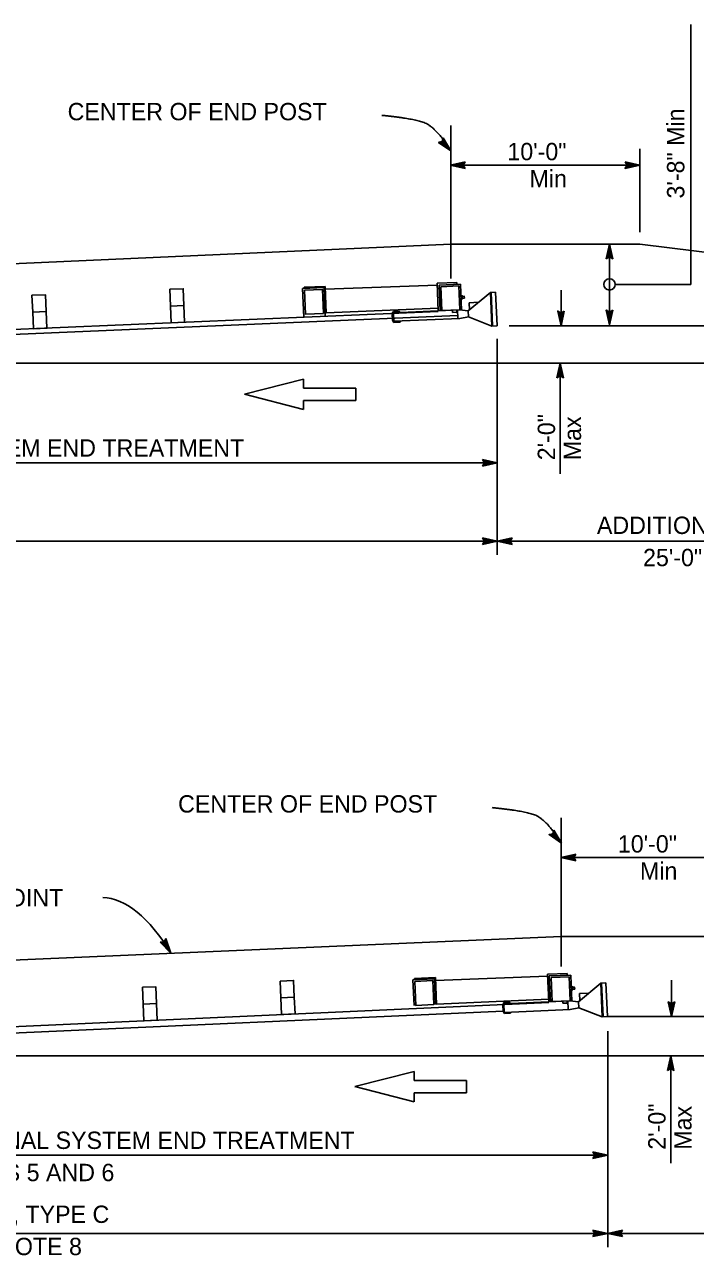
# Model space of a CAD drawing. Extents: x -893 to 867, y -474 to 712.
# Drawn here: x 264.2 to 534.8, y -49 to 447.6 of the extents above; entities that cross this region are included whole.
import ezdxf

# ---------------------------------------------------------------- set-up
doc = ezdxf.new("R2010")
doc.units = 0
for name, color, linetype in [('56 Stage 3 Anno', 7, 'Continuous'), ('57 Undefined', 7, 'Continuous'), ('60 Nongeo Data', 7, 'Continuous')]:
    doc.layers.add(name, color=color, linetype=linetype)

msp = doc.modelspace()

# ---------------------------------------------------------------- linework, layer by layer
at = {"layer": '56 Stage 3 Anno'}
for p, q in [((533.01, 447.62), (533.01, 342.79)), ((435.91, 390.92), (441.91, 392.25)), ((435.91, 390.92), (512.31, 390.92)), ((441.91, 389.58), (435.91, 390.92)), ((435.91, 390.92), (435.91, 390.92)), ((441.7, 389.93), (437.29, 390.92)), ((437.3, 390.92), (441.68, 391.89)), ((438.68, 390.92), (441.5, 391.54)), ((441.46, 390.29), (438.68, 390.92)), ((440.06, 390.92), (441.27, 391.18)), ((441.29, 390.64), (440.06, 390.92)), ((441.91, 392.25), (441.11, 390.92)), ((441.11, 390.92), (441.91, 389.58)), ((441.91, 392.25), (441.91, 392.25)), ((441.91, 389.58), (441.91, 389.58)), ((500.13, 359.06), (500.13, 326.52)), ((480.58, 340.52), (480.58, 326.09)), ((454.88, 320.82), (454.88, 233.7)), ((480.26, 311.05), (480.26, 266.37)), ((-10.44, 270.73), (454.39, 270.73)), ((449.68, 270.74), (448.88, 272.08)), ((448.88, 272.08), (448.88, 272.08)), ((448.88, 272.08), (454.88, 270.74)), ((454.88, 270.74), (448.88, 269.41)), ((448.88, 269.41), (449.68, 270.74)), ((448.88, 269.41), (448.88, 269.41)), ((449.1, 271.73), (453.5, 270.75)), ((453.49, 270.74), (449.12, 269.77)), ((452.12, 270.75), (449.3, 270.12)), ((449.33, 271.37), (452.12, 270.75)), ((449.51, 271.02), (450.74, 270.75)), ((450.74, 270.75), (449.53, 270.48)), ((454.88, 270.74), (454.88, 270.74)), ((-10.44, 239.22), (454.83, 239.22)), ((449.68, 239.23), (448.88, 240.57)), ((448.88, 240.57), (448.88, 240.57)), ((448.88, 240.57), (454.88, 239.23)), ((454.88, 239.23), (448.88, 237.9)), ((448.88, 237.9), (449.68, 239.23)), ((449.1, 240.21), (453.5, 239.23)), ((453.49, 239.23), (449.12, 238.26)), ((452.12, 239.23), (449.3, 238.61)), ((449.33, 239.85), (452.12, 239.23)), ((449.51, 239.51), (450.74, 239.23)), ((450.74, 239.23), (449.53, 238.97)), ((454.87, 239.23), (460.87, 240.56)), ((454.87, 239.23), (708.4, 239.23)), ((460.87, 237.89), (454.87, 239.23)), ((454.87, 239.23), (454.87, 239.23)), ((454.88, 239.23), (454.88, 239.23)), ((460.65, 238.25), (456.25, 239.23)), ((456.26, 239.23), (460.63, 240.2)), ((457.63, 239.23), (460.46, 239.85)), ((460.42, 238.61), (457.63, 239.23)), ((459.01, 239.23), (460.22, 239.49)), ((460.24, 238.95), (459.01, 239.23)), ((460.87, 240.56), (460.07, 239.23)), ((460.07, 239.23), (460.87, 237.89)), ((460.87, 240.56), (460.87, 240.56)), ((448.88, 237.9), (448.88, 237.9)), ((460.87, 237.89), (460.87, 237.89)), ((480.49, 111.56), (486.49, 112.89)), ((480.49, 111.56), (556.89, 111.56)), ((486.49, 110.22), (480.49, 111.56)), ((480.49, 111.56), (480.49, 111.56)), ((486.27, 110.58), (481.87, 111.56)), ((481.88, 111.56), (486.25, 112.53)), ((483.25, 111.56), (486.07, 112.18)), ((486.04, 110.94), (483.25, 111.56)), ((484.63, 111.56), (485.84, 111.83)), ((485.86, 111.28), (484.63, 111.56)), ((486.49, 112.89), (485.69, 111.56)), ((485.69, 111.56), (486.49, 110.22)), ((486.49, 112.89), (486.49, 112.89)), ((486.49, 110.22), (486.49, 110.22)), ((320.46, 77.41), (318.9, 77.4)), ((318.9, 77.4), (318.9, 77.4)), ((318.9, 77.4), (323.16, 72.97)), ((319.32, 77.4), (322.44, 74.15)), ((319.75, 77.39), (321.73, 75.33)), ((320.13, 77.42), (321.01, 76.51)), ((321.18, 78.79), (320.46, 77.41)), ((321.01, 76.51), (320.61, 77.68)), ((321.73, 75.33), (320.79, 78.07)), ((322.44, 74.16), (321, 78.4)), ((323.16, 72.97), (321.18, 78.79)), ((321.18, 78.79), (321.18, 78.79)), ((323.16, 72.97), (323.16, 72.97)), ((525.16, 62.06), (525.16, 47.32)), ((499.3, 47.32), (596.78, 47.32)), ((499.46, 41.46), (499.46, -45.66)), ((524.83, 31.53), (524.83, -11.85)), ((34.13, -8.62), (498.96, -8.62)), ((494.26, -8.61), (493.46, -7.27)), ((493.46, -7.27), (493.46, -7.27)), ((493.46, -7.27), (499.46, -8.61)), ((499.46, -8.61), (493.46, -9.94)), ((493.46, -9.94), (494.26, -8.61)), ((493.67, -7.63), (498.08, -8.61)), ((498.07, -8.62), (493.69, -9.58)), ((496.69, -8.61), (493.87, -9.24)), ((493.91, -7.99), (496.69, -8.61)), ((494.08, -8.34), (495.31, -8.61)), ((495.31, -8.61), (494.1, -8.88)), ((499.46, -8.61), (499.46, -8.61)), ((493.46, -9.94), (493.46, -9.94)), ((494.26, -40.13), (493.46, -38.79)), ((493.46, -38.79), (493.46, -38.79)), ((493.46, -38.79), (499.46, -40.13)), ((493.67, -39.14), (498.08, -40.13)), ((493.91, -39.5), (496.69, -40.13)), ((499.44, -40.13), (505.44, -38.8)), ((500.83, -40.12), (505.21, -39.16)), ((502.2, -40.13), (505.03, -39.5)), ((505.44, -38.8), (504.64, -40.13)), ((505.44, -38.8), (505.44, -38.8)), ((34.13, -40.14), (499.41, -40.14)), ((499.46, -40.13), (493.46, -41.46)), ((493.46, -41.46), (494.26, -40.13)), ((493.46, -41.46), (493.46, -41.46)), ((498.07, -40.13), (493.69, -41.1)), ((496.69, -40.13), (493.87, -40.75)), ((494.08, -39.85), (495.31, -40.12)), ((495.31, -40.12), (494.1, -40.39)), ((499.44, -40.13), (752.97, -40.13)), ((505.44, -41.47), (499.44, -40.13)), ((499.44, -40.13), (499.44, -40.13)), ((499.46, -40.13), (499.46, -40.13)), ((505.22, -41.11), (500.82, -40.13)), ((504.99, -40.75), (502.2, -40.13)), ((503.59, -40.13), (504.79, -39.86)), ((504.81, -40.41), (503.59, -40.13)), ((504.64, -40.13), (505.44, -41.47)), ((505.44, -41.47), (505.44, -41.47))]:
    msp.add_line(p, q, dxfattribs=at)
for points in [[(433.09, 401.9), (436.15, 396.68), (431.17, 400.11), (431.57, 400.19), (435.21, 397.68), (432.98, 401.51), (432.86, 401.12), (434.3, 398.67), (431.96, 400.27), (432.36, 400.36), (433.37, 399.66), (432.75, 400.73), (432.66, 400.42), (431.17, 400.11), (432.66, 400.42)], [(498.81, 353.16), (500.13, 359.06), (501.44, 353.16), (501.09, 353.37), (500.13, 357.69), (499.16, 353.37), (499.51, 353.57), (500.13, 356.34), (500.74, 353.58), (500.39, 353.79), (500.13, 354.98), (499.86, 353.78), (500.13, 353.94), (501.44, 353.16), (500.13, 353.94)], [(481.9, 331.99), (480.58, 326.09), (479.28, 331.99), (479.62, 331.78), (480.58, 327.46), (481.55, 331.78), (481.21, 331.58), (480.59, 328.81), (479.97, 331.57), (480.32, 331.36), (480.59, 330.17), (480.86, 331.37), (480.58, 331.21), (479.28, 331.99), (480.58, 331.21)], [(501.45, 332.43), (500.13, 326.52), (498.82, 332.43), (499.17, 332.22), (500.13, 327.89), (501.1, 332.22), (500.75, 332.01), (500.13, 329.24), (499.52, 332.01), (499.87, 331.8), (500.13, 330.6), (500.4, 331.8), (500.13, 331.64), (498.82, 332.43), (500.13, 331.64)], [(478.94, 305.14), (480.26, 311.05), (481.57, 305.14), (481.22, 305.35), (480.26, 309.68), (479.29, 305.35), (479.64, 305.56), (480.25, 308.33), (480.87, 305.56), (480.52, 305.77), (480.25, 306.97), (479.98, 305.77), (480.26, 305.93), (481.57, 305.14), (480.26, 305.93)], [(477.66, 122.54), (480.72, 117.32), (475.74, 120.75), (476.14, 120.83), (479.79, 118.32), (477.55, 122.15), (477.44, 121.76), (478.87, 119.31), (476.54, 120.92), (476.94, 121), (477.94, 120.31), (477.32, 121.37), (477.23, 121.06), (475.74, 120.75), (477.23, 121.06)], [(526.48, 53.23), (525.16, 47.32), (523.85, 53.23), (524.2, 53.02), (525.15, 48.69), (526.13, 53.02), (525.78, 52.81), (525.16, 50.04), (524.55, 52.81), (524.9, 52.6), (525.16, 51.4), (525.43, 52.6), (525.16, 52.44), (523.85, 53.23), (525.16, 52.44)], [(523.51, 25.63), (524.83, 31.53), (526.14, 25.63), (525.79, 25.84), (524.83, 30.16), (523.86, 25.84), (524.21, 26.04), (524.83, 28.81), (525.44, 26.05), (525.09, 26.26), (524.83, 27.45), (524.56, 26.25), (524.83, 26.41), (526.14, 25.63), (524.83, 26.41)]]:
    msp.add_lwpolyline(points, close=True, dxfattribs=at)
msp.add_circle((500.13, 342.79), 2.27, dxfattribs=at)
msp.add_ellipse((308.55, 25.1), major_axis=(15.99, -69.88), ratio=0.436863, start_param=2.221176, end_param=3.039373, dxfattribs=at)
for points in [[(436.15, 396.68), (429.85, 406.9), (418.88, 409.99), (408.28, 411)], [(480.72, 117.32), (474.43, 127.54), (463.46, 130.63), (452.85, 131.65)]]:
    msp.add_open_spline(points, degree=2, dxfattribs=at)
at = {"layer": '60 Nongeo Data'}
for p, q in [((436.1, 345.15), (436.1, 406.92)), ((512.31, 363.83), (512.31, 397.43)), ((5.27, 339.78), (436.1, 359.06)), ((436.1, 359.06), (512.31, 359.06)), ((512.31, 359.06), (708.32, 334.3)), ((438.57, 343.56), (430.6, 343.22)), ((430.6, 343.22), (431.08, 332.14)), ((440.02, 342.91), (431.35, 342.54)), ((438.57, 343.56), (438.6, 342.85)), ((440.02, 342.91), (440.47, 332.41)), ((502.4, 342.79), (533.01, 342.79)), ((384.97, 341.5), (376.29, 341.13)), ((376.29, 341.13), (376.79, 329.56)), ((385.39, 341.96), (376.99, 341.61)), ((376.99, 341.61), (377, 341.16)), ((385.46, 329.93), (384.97, 341.5)), ((385.86, 331.15), (385.39, 341.96)), ((385.44, 340.81), (430.64, 342.51)), ((431.35, 342.54), (431.79, 332.17)), ((440.25, 336.91), (440.19, 338.2)), ((443.12, 332.13), (452.09, 339.57)), ((452.09, 339.57), (454.17, 339.66)), ((452.67, 326), (452.09, 339.57)), ((452.98, 326.01), (452.4, 339.58)), ((454.75, 326.09), (454.17, 339.66)), ((385.85, 331.31), (431.03, 333.23)), ((443.55, 335.4), (447.25, 335.56)), ((443.55, 335.4), (443.67, 332.59)), ((-9.9, 313.02), (431.06, 331.88)), ((-9.84, 311.05), (438.87, 330.24)), ((412.52, 330.85), (412.97, 331.86)), ((412.62, 328.37), (412.52, 330.85)), ((412.62, 328.37), (413.17, 327.4)), ((412.97, 331.86), (415.46, 331.97)), ((412.99, 331.37), (439.91, 332.52)), ((413.14, 327.89), (412.99, 331.37)), ((413.14, 327.89), (439.78, 329.03)), ((415.48, 331.47), (415.46, 331.97)), ((415.65, 327.5), (415.62, 328)), ((436.78, 332.38), (436.82, 331.51)), ((436.82, 331.51), (438.56, 331.58)), ((438.56, 331.58), (438.52, 332.46)), ((438.92, 328.99), (438.77, 332.47)), ((439.63, 332.5), (443.12, 332.13)), ((439.78, 329.03), (443.23, 329.69)), ((443.23, 329.69), (443.12, 332.13)), ((443.23, 329.69), (452.67, 326)), ((413.17, 327.4), (415.65, 327.5)), ((452.67, 326), (454.75, 326.09)), ((459.69, 326.09), (548.2, 326.09)), ((34.3, 311.05), (745.83, 311.05)), ((352.83, 298.43), (376.74, 304.57)), ((376.74, 304.57), (376.74, 300.93)), ((376.73, 292.29), (352.83, 298.43)), ((376.74, 300.93), (397.83, 300.93)), ((397.83, 300.93), (397.83, 298.43)), ((397.83, 298.43), (397.83, 295.93)), ((397.83, 295.93), (376.73, 295.93)), ((376.73, 295.93), (376.73, 292.29)), ((480.68, 67.59), (480.68, 127.56)), ((37.28, 60.58), (480.68, 79.71)), ((480.68, 79.71), (556.89, 79.71)), ((483.08, 64.76), (475.11, 64.4)), ((483.08, 64.76), (483.11, 64.05)), ((429.48, 62.58), (420.81, 62.19)), ((420.81, 62.19), (421.28, 51.82)), ((429.9, 63.04), (421.5, 62.67)), ((421.5, 62.67), (421.52, 62.22)), ((429.95, 52.21), (429.48, 62.58)), ((430.39, 52.23), (429.9, 63.04)), ((429.96, 61.89), (475.15, 63.69)), ((475.11, 64.4), (475.61, 53.32)), ((484.53, 64.11), (475.86, 63.72)), ((475.86, 63.72), (476.32, 53.35)), ((484.53, 64.11), (485, 53.61)), ((487.65, 53.34), (496.61, 60.79)), ((496.61, 60.79), (498.69, 60.89)), ((497.22, 47.23), (496.61, 60.79)), ((497.53, 47.24), (496.91, 60.81)), ((499.3, 47.32), (498.69, 60.89)), ((484.77, 58.11), (484.72, 59.4)), ((488.08, 56.61), (491.78, 56.77)), ((488.08, 56.61), (488.21, 53.79)), ((34.6, 33.16), (475.6, 52.99)), ((430.39, 52.39), (475.56, 54.41)), ((457.05, 51.99), (457.51, 53)), ((457.17, 49.51), (457.05, 51.99)), ((457.51, 53), (459.99, 53.11)), ((457.53, 52.51), (484.44, 53.72)), ((457.69, 49.03), (457.53, 52.51)), ((457.69, 49.03), (484.32, 50.23)), ((460.01, 52.62), (459.99, 53.11)), ((481.32, 53.58), (481.36, 52.7)), ((481.36, 52.7), (483.09, 52.78)), ((483.09, 52.78), (483.05, 53.65)), ((483.46, 50.19), (483.3, 53.66)), ((484.16, 53.7), (487.65, 53.34)), ((484.32, 50.23), (487.77, 50.9)), ((487.77, 50.9), (487.65, 53.34)), ((487.77, 50.9), (497.22, 47.23)), ((42.22, 30.84), (457.17, 49.51)), ((457.17, 49.51), (457.71, 48.54)), ((457.71, 48.54), (460.19, 48.65)), ((460.19, 48.65), (460.17, 49.14)), ((497.22, 47.23), (499.3, 47.32)), ((77.91, 31.53), (788.6, 31.53)), ((397.4, 19.08), (421.31, 25.21)), ((421.31, 25.21), (421.31, 21.58)), ((421.31, 21.58), (442.4, 21.58)), ((442.4, 21.58), (442.4, 19.08)), ((421.3, 12.94), (397.4, 19.08)), ((442.4, 16.58), (421.3, 16.58)), ((421.3, 16.58), (421.3, 12.94)), ((442.4, 19.08), (442.4, 16.58))]:
    msp.add_line(p, q, dxfattribs=at)
for points in [[(506.41, 392.24), (512.31, 390.92), (506.41, 389.61), (506.62, 389.96), (510.95, 390.92), (506.62, 391.89), (506.83, 391.54), (509.6, 390.92), (506.83, 390.31), (507.04, 390.66), (508.24, 390.92), (507.03, 391.19), (507.2, 390.92), (506.41, 389.61), (507.2, 390.92)], [(267.15, 338.4), (272.56, 338.63), (272.85, 331.87), (267.44, 331.64)], [(322.74, 340.82), (328.16, 341.05), (328.45, 334.29), (323.03, 334.06)], [(377.04, 340.45), (384.29, 340.76), (384.7, 331.11), (377.45, 330.79)], [(432.09, 341.86), (439.34, 342.17), (439.75, 332.52), (432.5, 332.2)], [(323.03, 334.06), (328.45, 334.29), (328.74, 327.53), (323.32, 327.3)], [(267.44, 331.64), (272.85, 331.87), (273.14, 325.11), (267.73, 324.88)], [(367.26, 61.69), (372.67, 61.94), (372.98, 55.18), (367.57, 54.94)], [(421.55, 61.51), (428.8, 61.84), (429.24, 52.18), (421.99, 51.85)], [(476.6, 63.04), (483.85, 63.37), (484.29, 53.71), (477.03, 53.39)], [(311.67, 59.15), (317.08, 59.4), (317.39, 52.64), (311.98, 52.39)], [(367.57, 54.94), (372.98, 55.18), (373.28, 48.42), (367.87, 48.18)], [(311.98, 52.39), (317.39, 52.64), (317.69, 45.88), (312.28, 45.64)]]:
    msp.add_lwpolyline(points, close=True, dxfattribs=at)
for points in [[(440.25, 336.91), (440.8, 336.94), (440.76, 338.23), (440.19, 338.2)], [(440.8, 337.21), (441.6, 337.25), (441.56, 338), (440.76, 337.97)], [(484.77, 58.11), (485.33, 58.14), (485.28, 59.43), (484.72, 59.4)], [(485.32, 58.42), (486.12, 58.45), (486.08, 59.2), (485.28, 59.17)]]:
    msp.add_lwpolyline(points, dxfattribs=at)

# ---------------------------------------------------------------- texts
at = {"layer": '57 Undefined'}
for s, p in [('CENTER OF END POST', (281.52, 409.02)), ('10\'-0"', (458.94, 392.89)), ('Min', (467.87, 381.95)), ('CALTRANS APPROVED 31" IN-LINE TERMINAL SYSTEM END TREATMENT', (22.8, 273.28)), ('ADDITIONAL HMA DIKE, TYPE C', (495.06, 242.08)), ('25\'-0" Min, SEE NOTE 8', (513.68, 229.08)), ('CENTER OF END POST', (326.09, 129.67)), ('10\'-0"', (503.52, 113.53)), ('Min', (512.44, 102.59)), ('HINGE POINT', (218.91, 91.83)), ('CALTRANS APPROVED 31" IN-LINE TERMINAL SYSTEM END TREATMENT', (67.37, -6.08)), ('SEE NOTES 5 AND 6', (208.82, -19.08)), ('HMA DIKE, TYPE C', (214.06, -35.93)), ('SEE NOTE 8', (232.16, -48.93))]:
    msp.add_text(s, height=7, dxfattribs=at).set_placement(p)
for s, p in [('3\'-8" Min', (530.33, 377.45)), ('2\'-0"', (478.17, 271.83)), ('Max', (488.67, 271.83)), ('2\'-0"', (522.74, -6.39)), ('Max', (533.24, -6.39))]:
    msp.add_text(s, height=7, rotation=90, dxfattribs=at).set_placement(p)

doc.saveas('drawing.dxf')
